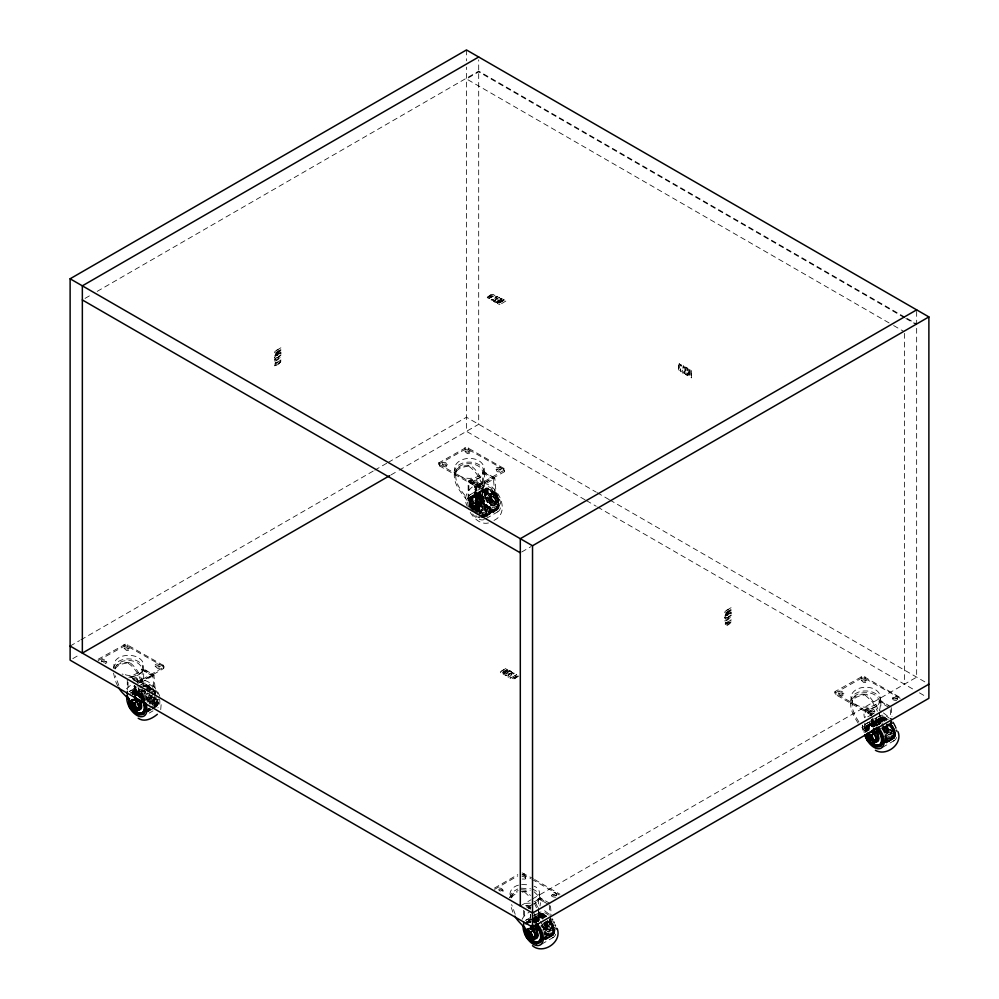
<?xml version="1.0" encoding="UTF-8"?>
<svg xmlns="http://www.w3.org/2000/svg" width="999" height="999" viewBox="0 0 999 999"><rect width="100%" height="100%" fill="white"/><g stroke="black" fill="none" stroke-linecap="round" stroke-linejoin="round"><path stroke-width="0.75" stroke-dasharray="5 3.75" d="M687.949 372.777L687.961 375.062L688.91 369.006L689.185 376.523L689.023 369.655L687.787 375.711L687.949 368.456M135.939 689.959L135.19 689.622M480.631 512.512L479.52 513.149A6.631 3.834 60 0 0 480.894 510.102L479.108 486.925L480.307 485.277L493.618 477.659L494.867 478.783L496.778 500.936A6.631 3.834 60 0 1 493.881 504.27A6.631 3.834 60 0 1 488.761 500.149C482.255 488.936 482.704 473.401 470.454 465.584L465.247 465.759A14.948 8.629 0 0 0 454.545 471.94C452.172 486.176 465.159 496.003 471.54 506.83M479.657 512.812A6.631 3.834 60 0 0 481.993 509.465L480.119 487.062L493.444 479.145L495.666 501.573A6.631 3.834 60 0 1 492.769 504.92A6.631 3.834 60 0 1 487.649 500.786L482.979 492.17L482.967 473.039L493.756 479.42M155.956 707.005L158.192 703.945L158.329 698.963M494.58 492.669C483.991 479.92 477.072 497.352 485.989 505.444C496.578 519.617 504.882 501.136 494.58 492.669L469.842 506.955L468.893 501.473L470.254 497.127M545.866 939.559L553.371 934.977L554.882 930.256M869.217 730.044L865.346 732.267L865.446 728.521L866.608 725.961M886.725 742.769L894.23 738.174L895.741 733.016M471.965 504.994L470.679 505.981M134.078 689.822L135.152 689.26L134.078 689.822L134.141 690.634L135.265 690.122L134.678 690.559M873.376 723.026C871.615 721.503 873.451 722.002 871.24 721.091L871.203 720.366C875.049 721.203 873.438 723.963 871.34 722.677L871.615 721.665L871.34 722.677M871.24 721.091L872.352 721.303L871.29 721.852M862.362 725.099L862.849 732.492M474.675 506.893L476.261 510.526M469.692 507.43A4.895 2.822 60 0 1 472.702 505.207A4.895 2.822 60 0 1 476.511 510.327L474.9 507.567L475.861 510.751L474.063 507.554L475.274 504.882M478.371 508.091L478.009 509.84L476.96 509.59L476.985 508.591M477.634 508.766L477.597 509.752M475.936 509.752L476.336 510.477L475.449 507.255L473.776 506.193L472.29 506.605L473.976 507.292L475.137 509.652C474.238 506.643 469.18 506.168 475.586 506.118C473.938 507.717 474.95 503.833 477.472 505.594M476.785 509.69L476.623 508.141M476.885 509.203L476.336 510.814M477.372 508.928L475.661 510.614M474.425 507.842L476.248 509.827A2.498 1.436 60 0 0 477.734 509.478L476.935 506.555L474.225 505.606L473.126 507.105L475.412 509.49M477.122 504.258L479.745 507.205L479.657 508.891L477.947 509.552L478.721 507.579M473.951 502.672L471.953 505.519L469.455 506.955L471.466 504.108L473.951 502.672C476.823 502.809 481.93 508.254 477.472 509.777L476.348 509.228L476.248 510.864L475.524 510.427M476.823 508.179L476.723 510.589L478.396 509.74M478.721 503.633C478.521 502.447 478.833 504.483 478.696 503.384L477.922 504.133M476.398 509.228L477.035 510.402M477.41 506.281L476.673 505.744C479.283 505.894 478.046 511.825 477.023 509.552C476.398 507.742 474.338 503.309 474.7 507.842M477.872 509.602L477.897 508.366M478.633 509.49L478.846 507.817M478.334 509.777L479.32 507.542L477.197 504.757M479.37 508.728C480.382 505.969 474.662 502.672 475.836 507.192M158.504 702.147L152.06 705.806M472.889 509.315L473.988 508.678C468.593 496.515 453.284 487.412 456.068 472.19A13.399 7.742 0 0 1 465.671 466.645L470.454 465.584M482.979 492.17L483.004 472.315C480.357 460.214 455.02 460.739 455.631 474.338M539.797 920.254L538.461 917.794L537.999 912.911M554.857 930.981L543.256 937.611M858.915 721.94C854.982 715.921 850.923 708.441 852.422 701.023A13.399 7.742 0 0 1 862.025 695.479L866.795 694.405L869.505 696.578L876.373 705.756L878.833 711.151M880.668 723.463L879.32 721.003L878.858 716.121M895.716 734.19L884.115 740.821M141.134 689.035L141.159 693.656L143.119 699.138M478.221 509.39L478.246 507.854M476.96 509.59C473.326 494.28 485.689 517.27 475.624 506.343M479.058 502.435L477.597 503.021L478.271 504.445M478.271 504.395C481.068 502.884 475.874 502.485 479.17 504.17M475.636 506.093L476.785 504.994L478.783 507.854M472.165 508.341L472.527 506.593L474.737 505.194M472.215 508.316L471.828 506.993M472.702 508.041L473.851 505.706L479.358 509.178M472.764 508.004L472.802 506.755M471.953 505.519L474.063 509.777L473.364 507.392L473.976 505.744M474.562 506.268L475.886 506.193M475.412 504.92L476.036 508.628M477.697 506.993L475.961 505.469L476.648 504.095M473.239 507.729L474.288 509.652L472.202 507.642L472.539 506.58M472.577 508.241L471.865 507.305M473.101 506.256L472.552 507.992M472.677 507.704L473.426 506.568L472.09 507.43M474.6 509.465L474.038 506.043M474.25 507.442L474.537 506.018L475.961 505.469M471.466 504.108L475.549 507.355M475.174 506.356L475.586 505.407L476.985 505.869M509.54 897.814L511.838 892.432L517.732 888.998M511.126 897.814L513.024 893.481L518.144 890.521M472.24 508.041L472.177 508.079C471.84 505.869 476.673 507.03 473.751 506.206M475.661 504.782L476.923 508.354M158.292 703.533L154.433 705.769M477.597 503.446L478.858 503.721M478.708 504.183L479.058 503.271L477.784 502.772M499.15 506.743L481.043 517.207M554.645 932.367L543.044 939.072M895.504 735.576L883.903 742.269M113.287 668.418C116.321 655.219 142.083 655.856 143.669 669.617L143.669 686.138M531.955 889.122C539.685 890.808 541.396 899.3 540.009 905.956M476.261 490.859C473.588 488.873 478.671 493.244 475.337 489.073A1.286 0.737 60 0 0 474.9 489.16C473.763 493.106 479.62 490.959 475.649 488.898A1.286 0.737 60 0 0 475.212 488.973C474.188 492.157 478.371 489.997 475.337 489.81M872.901 719.105L872.577 719.28M114.81 668.756C117.72 657.479 139.435 657.792 142.145 669.105L142.12 686.051M134.89 686.425L135.564 687.599L135.502 686.763M155.782 696.253L153.908 675.137L143.594 668.843L142.932 670.354A14.648 8.454 0 0 1 132.442 676.41L129.296 676.71M494.318 477.747L484.465 472.052L483.803 473.563A14.648 8.454 0 0 1 473.301 479.62L470.154 479.92L468.156 481.705L468.156 500.611M547.777 904.02L538.436 898.625L538.061 900.286A13.399 7.742 0 0 1 534.565 903.82M549.812 903.371L539.947 897.676L539.285 899.187A14.648 8.454 0 0 1 528.796 905.244L525.649 905.544M858.141 723.101C853.945 716.658 849.462 708.691 850.886 700.774A14.948 8.629 0 0 1 861.6 694.592L866.795 694.405M888.635 707.23L879.295 701.835L878.92 703.496A13.399 7.742 0 0 1 869.317 709.04L865.271 709.577L865.246 717.369M890.671 706.58L880.806 700.886L880.144 702.384A14.648 8.454 0 0 1 869.654 708.453C863.873 707.267 863.248 713.486 864.51 717.806M160.727 709.64L161.314 702.309M154.545 695.416L152.822 676.023L142.095 669.805L141.708 671.453A13.399 7.742 0 0 1 132.105 676.997L128.821 677.235M468.893 499.3L468.893 480.856L472.964 480.207A13.399 7.742 0 0 0 482.567 474.662L482.929 473.014M470.429 506.043L471.216 505.357M158.104 704.195L151.661 707.916M554.457 933.029L542.857 939.722M469.505 498.401L487.337 488.099M476.136 493.319C476.261 492.357 476.935 494.018 475 493.843L476.011 492.532L474.9 492.27L475.174 491.358L477.122 492.307L477.122 494.13L475.536 493.768M485.889 515.334C488.611 507.729 480.594 492.757 470.904 496.478M498.776 507.892L482.355 517.47M865.858 727.235L883.566 716.907L888.86 719.43M878.745 719.792L880.706 717.469L883.69 716.932M895.129 736.725L883.478 743.543M895.279 736.338L883.715 742.931M479.757 508.441L477.909 509.04L476.286 506.768L477.822 509.278A2.498 1.436 60 0 0 478.846 507.042A2.498 1.436 60 0 0 476.286 504.757L474.026 506.58L475.124 506.943M473.526 506.605L474.35 506.031L473.351 506.605M474.812 505.856C476.148 508.978 478.783 513.886 473.726 506.755L474.712 505.919L475.149 506.618M477.023 509.552L476.173 510.052M475.749 510.564L476.86 510.114M476.161 510.327C478.596 510.077 477.734 506.156 475.274 505.332L473.951 506.093M477.335 509.378L476.423 510.876M476.548 510.102L477.809 509.103M477.21 510.314L477.559 508.254L476.211 506.318M477.447 510.289L476.086 510.626L477.447 509.84M477.684 510.039L474.8 506.131M478.159 509.765L478.896 509.34M479.595 508.928L479.807 507.267M474.95 493.019L475.686 492.657M878.82 719.617L878.171 724.15M522.09 919.342L524.3 915.621L529.707 911.775M155.12 665.009C158.254 660.851 163.774 669.467 157.517 668.331C151.311 662.674 157.68 669.08 160.439 666.208M155.12 666.308L158.042 665.496L160.439 667.519M496.491 467.569C508.329 466.683 494.905 477.622 496.466 467.582M495.979 469.518L498.901 468.693L501.298 470.716M501.298 469.418L498.376 470.229L495.979 468.206M555.819 897.177C545.179 897.239 556.992 887.524 556.63 896.69M551.473 895.141L554.383 894.317L556.78 896.34M556.78 895.042L553.871 895.853L551.473 893.83M896.69 700.374C887.349 700.948 896.865 691.32 897.651 699.55M892.332 698.338L894.555 697.414L897.626 699.163M897.651 698.251L897.164 698.875M478.146 504.195L477.097 503.946L475.949 505.082M478.846 504.358L477.859 502.947L478.421 503.846M101.374 661.9C100.212 655.918 110.939 661.725 105.082 663.673M101.361 661.513L104.308 660.726L106.668 662.749M106.668 661.45L103.721 662.25L101.361 660.214M124.101 647.077C127.31 642.944 132.73 651.598 126.473 650.411C120.33 644.73 126.611 651.161 129.42 648.326M124.101 648.376L127.048 647.589L129.42 649.625M137.687 680.669C137.475 676.598 130.245 680.744 132.879 677.497C135.677 675.461 140.26 680.594 136.101 681.58M137.687 679.357L136.101 680.269L133.454 679.657M98.127 659.253L125.774 644.018L163.961 665.771L163.661 667.182L137.275 682.329M164.161 666.558L163.661 668.481L139.061 682.692M438.486 463.086L466.633 447.227L504.82 468.981L504.52 471.69L476.873 486.925L439.56 465.921L438.486 463.086L439.56 464.622L476.873 485.626L505.032 469.767M438.486 464.385L466.633 448.526L503.946 469.53L505.032 471.066M442.22 463.424C445.417 459.29 450.836 467.944 444.58 466.758C438.436 461.076 444.73 467.495 447.527 464.66M442.22 464.722L445.167 463.923L447.527 465.959M464.96 450.287C468.169 446.153 473.588 454.807 467.332 453.621C461.188 447.939 467.47 454.358 470.279 451.523M464.96 451.585L467.907 450.799L470.279 452.834M473.239 481.331C476.436 477.197 481.855 485.851 475.599 484.665C469.455 478.983 475.736 485.402 478.546 482.567M473.239 482.629L476.186 481.843L478.546 483.866M503.021 891.583C502.809 887.524 495.579 891.67 498.214 888.423C500.674 886.787 505.232 890.471 502.035 892.407M503.021 890.284L500.074 891.071L497.702 889.048M522.027 874.999C526.286 874.187 526.635 879.794 522.14 877.734M525.761 877.147L525.262 879.07L522.14 879.033M528.721 908.253L528.896 906.605L530.968 906.043M871.852 715.434L835.913 694.755L834.852 693.606L835.002 691.57L862.986 676.061L901.36 698.214M834.839 693.219L862.986 677.359L900.299 698.363L900.299 697.065M838.573 692.245C841.77 688.111 847.189 696.778 840.933 695.579C834.789 689.897 841.071 696.328 843.88 693.493M838.573 693.543L841.508 692.757L843.88 694.792M861.313 679.12C864.51 674.987 869.929 683.641 863.673 682.454C857.542 676.773 863.823 683.191 866.62 680.356M861.313 680.419L864.26 679.632L866.62 681.655M873.913 713.511C863.261 713.511 875.186 703.895 874.724 713.049M869.58 711.463L872.527 710.664L874.899 712.699M874.899 711.4L871.952 712.187L869.58 710.152M474.65 505.694L476.848 505.644M475.886 504.645L475.512 505.719L476.448 506.181M474.001 506.231L472.252 507.33L472.989 507.18L472.877 508.241M473.588 506.568L472.739 507.055L475.024 507.654L474.275 507.13L475.237 509.59M134.94 685.726L134.79 685.689A1.286 0.737 60 0 0 134.353 685.776C133.092 686.912 136.239 688.748 135.077 686.862M150.949 689.61L151.286 688.96L153.534 689.972L156.019 692.532M492.157 492.157L488.174 496.153L490.172 501.298L494.168 503.608L496.153 502.472L498.151 499.625L495.267 493.743L492.157 492.157L488.174 496.153M872.564 719.755L871.603 719.292M134.728 686.45C133.017 687.724 137.45 689.522 135.989 686.713M471.316 505.519L471.953 504.982M479.22 504.083L479.245 502.522M138.449 683.204L153.459 674.537M476.323 504.458L477.809 504.57M126.548 688.723L133.354 682.941M544.155 923.064L545.654 926.935L549.662 929.232L553.296 925.898M894.155 729.108L890.521 732.442L886.513 730.132L885.014 726.273M538.636 915.309L537.499 917.794L537.375 921.627M147.315 692.944L149.313 698.101L153.309 700.411L155.307 697.564M470.829 505.444L471.466 504.807M471.241 504.882L472.365 504.008L471.64 504.807M471.59 504.383L473.176 503.296L471.79 504.62M494.168 503.608L496.166 500.774L494.168 495.616L490.172 493.306M549.662 929.232L553.646 925.249M890.521 732.442L894.505 728.458M478.721 512.087L479.945 510.127L478.721 506.231A4.895 2.822 60 0 0 473.801 503.409A4.895 2.822 60 0 0 473.801 509.065L472.889 507.242M470.117 497.315L471.091 496.328M538.498 915.496L540.459 913.973M866.458 726.148L869.555 724.35L874.15 725.599M153.309 700.411L156.019 698.388M518.356 676.148L513.836 678.958L511.326 678.87L518.281 675.524M134.778 685.988L134.465 685.876A1.286 0.737 60 0 0 134.041 685.951L135.177 688.511L135.639 686.962M498.026 509.165L483.591 517.457M553.271 935.076L545.354 939.809M553.508 934.789L545.529 939.36M872.739 720.566L872.889 718.93M872.876 720.491L872.926 718.306M894.38 737.999L886.388 742.569M530.681 916.083L530.706 914.597L530.731 916.832M477.385 510.327L478.221 509.727M476.648 504.12L476.223 506.693M471.59 507.13L477.947 504.982M472.003 506.893L472.889 506.268M473.601 505.969L474.525 505.319M497.652 509.577L482.879 518.094M867.257 725.299L881.318 717.182M893.993 738.411L886.213 743.019M475.661 489.635L476.486 490.784M528.896 907.904L530.968 907.354M134.952 690.297L135.939 691.108L135.939 689.285L133.991 688.336L134.828 689.51M135.839 691.183L136.264 689.098L133.991 688.336M475.811 493.506L476.81 494.318L476.798 492.495L474.85 491.533M873.051 723.214L873.151 721.328M475.611 492.907L474.9 492.27M278.434 364.448L280.894 361.301L274.525 364.985L274.575 365.809L277.747 364.86L280.407 361.788L275.062 365.497L277.734 364.647M143.119 685.676L144.118 685.152M472.852 503.771L471.678 504.495L472.752 503.908M493.981 520.417C510.039 512.949 499.937 489.41 487.062 484.103C474.95 479.945 460.402 493.993 467.295 506.331M867.731 716.807L875.211 712.762M472.964 507.892L473.976 508.966L473.364 506.968L474.875 506.78M85.04 298.389L91.783 294.493M97.178 291.383L478.696 71.116L905.843 317.732M70.117 646.053L79.558 640.609M80.907 639.835L373.451 470.929M374.8 470.154L386.925 463.149M388.274 462.375L466.471 417.232L596.291 492.182M72.815 658.616L79.558 654.72M390.971 474.925L397.802 470.979M399.15 470.204L478.696 424.288L478.696 59.828M98.127 660.564L125.774 645.317L163.087 666.333L164.161 667.856M115.21 668.98A13.399 7.742 0 0 1 124.813 663.436L129.583 662.374C136.701 667.707 141.159 676.011 143.169 684.565M454.22 474.95L455.656 474.125M474.537 486.625L476.81 487.4L476.598 489.373L474.537 486.625L476.81 487.4M474.575 487.35L475.761 488.461M476.186 489.16L476.923 489.185M129.67 691.258L137.4 686.788M138.699 686.051L142.557 683.816M470.529 494.468L483.416 487.025M134.041 689.06L134.74 689.697M134.141 690.634L134.403 689.635M475 493.843L475.262 492.844M130.607 692.881L139.161 687.986M140.135 687.412L144.006 685.177M470.566 496.778L485.314 488.236M130.607 693.269L138.674 688.611M470.179 497.215L486.038 488.086M131.568 693.031L138.012 689.31M143.144 686.338L146.478 684.889L143.581 686.463A11.526 6.656 60 0 1 155.482 692.894M469.842 497.727L486.588 488.049M132.567 692.844L139.011 689.123M132.318 693.456L140.06 688.985M144.418 686.463C149.263 682.754 154.046 689.422 156.331 693.306M469.318 498.888L487.862 488.174M131.106 692.632L134.54 691.72L136.001 691.995L134.216 691.907L136.089 693.443L134.64 693.306L136.588 694.255L136.526 693.306C133.441 691.296 136.95 694.018 136.426 691.633L134.465 690.671L136.001 691.995M475.112 495.654L475.399 494.93L476.86 495.204L475.112 495.654C478.658 497.452 475.212 496.053 477.285 494.83L475.337 493.881L476.86 495.204M141.808 699.25A10.589 6.119 60 0 0 132.268 694.093L139.935 689.61M145.092 686.625L147.727 685.164M469.13 499.55L488.586 488.361M133.292 694.08L141.021 689.61M145.767 686.862L148.351 685.376M468.993 500.262L489.21 488.586M135.764 693.631L134.278 692.894L136.626 694.717L135.876 695.267L134.39 694.542L134.665 693.756L136.201 695.079L134.74 694.804M477.485 497.927L476.735 498.476L475.212 497.152L477.485 497.927C478.259 500.124 474.413 498.101 477.547 498.876M134.503 694.08L141.296 690.147M146.453 687.162L149.038 685.676M468.918 501.011L489.835 488.861M136.588 694.255L136.526 693.306L142.595 699.3M475.249 497.739L477.06 498.289L475.274 498.201L476.823 499.925L475.374 499.787L477.335 500.736L477.584 499.6L476.373 498.663M141.983 690.509L134.465 694.854L135.876 695.267M147.14 687.537L149.725 686.051M468.893 501.923L490.584 489.248M475.312 498.738L475.599 498.014M476.635 496.828L475.137 496.103L477.135 497.652L477.397 496.515M134.503 695.679L143.968 690.197M145.255 689.447L150.474 686.513M468.918 502.672L491.271 489.685M475.337 499.188L477.147 499.737M135.864 695.766L144.655 690.684M145.941 689.947L151.099 686.962M468.993 503.446L491.958 490.172M475.874 502.372L475.711 499.825L477.772 502.447L475.561 502.559L475.711 499.825M137.3 695.891L145.33 691.233M146.628 690.496L151.723 687.462M469.13 504.308L492.644 490.721M477.335 500.736L477.584 499.6M138.774 696.016L146.004 691.832M147.29 691.096L152.447 688.111M469.318 505.182L493.306 491.321M149.313 690.097L151.286 688.96M476.198 501.386L477.235 501.798L476.236 501.898M476.148 501.66L475.512 501.798M140.197 696.203L146.653 692.482M147.939 691.745L153.147 688.823M481.068 499.413L493.956 491.97M139.011 696.902L141.596 695.416M469.555 506.068L482.455 498.626M475.561 502.559L477.447 502.634L477.722 501.66M139.298 697.801L147.278 693.181M140.946 697.914L154.333 690.197M470.192 507.854L495.192 493.406M477.859 503.596L478.371 502.997M489.597 497.027L490.709 496.378M477.859 503.946L479.058 503.271M142.008 698.413L149.75 693.955M151.036 693.206L154.907 690.971M470.566 508.741L495.766 494.18M478.771 504.507L479.508 504.008M494.168 495.616L496.153 494.468M142.557 699.225L150.287 694.767M471.004 509.615L496.303 494.992M142.12 688.96L146.803 697.577L147.902 696.94A6.631 3.834 60 0 0 153.022 701.073A6.631 3.834 60 0 0 155.906 697.727M487.662 500.786L488.761 500.149M143.057 700.062L150.799 695.591M152.085 694.854L155.956 692.619A4.895 2.822 60 0 0 151.086 689.722M471.466 510.477L496.815 495.829M143.531 700.923L152.56 695.716M471.978 511.301L497.29 496.678M149.313 698.101L151.286 696.952L155.295 699.263M490.172 501.298L492.157 500.162L496.153 502.472M146.541 700.311L152.984 696.59A2.498 1.436 60 0 1 151.049 697.252A2.498 1.436 60 0 1 149.413 694.405M473.813 511.376L497.777 497.702M476.061 510.477L476.648 510.139L475.262 508.928L477.684 509.702L476.635 506.73M477.385 508.566L478.746 509.19M151.386 698.039L152.497 697.402M492.245 501.248L493.356 500.611M146.928 701.198L154.658 696.728M474.388 512.15L498.101 498.439M147.265 702.085L154.995 697.614M474.987 512.887L498.439 499.338M480.894 510.102L482.005 509.465M495.666 501.573L496.778 500.936M148.839 702.235L156.581 697.764M475.611 513.586L498.726 500.224M149.076 703.121L155.532 699.4M480.132 512L498.963 501.111M153.434 701.41L154.533 700.774M494.293 504.62L495.404 503.983M149.263 703.995L157.005 699.537M476.935 514.835L499.163 502.072M150.687 704.12L158.429 699.65M478.896 514.635L499.288 502.859M152.06 704.208L158.504 700.486M482.167 513.636L499.375 503.696M152.085 705.019L158.541 701.298M478.983 516.296L499.4 504.507M480.969 515.921L499.375 505.294M145.542 710.277L149.4 708.041M150.699 707.292L158.429 702.834M480.369 516.97L499.288 506.043M145.404 710.976L149.276 708.753M146.503 710.901L150.374 708.666M481.705 517.37L498.963 507.405M146.266 711.513L150.137 709.278M155.107 706.418L157.867 704.807M145.979 712.062L151.149 709.078M152.422 708.341L157.58 705.369M482.992 517.494L498.439 508.578M145.642 712.574L151.761 709.04M148.227 711.475L152.56 708.928M152.984 708.541L156.855 706.318M149.163 713.099L153.022 710.863M486.151 518.531L497.752 511.838M521.653 552.022L531.093 546.578M494.48 888.086L517.794 874.625M494.48 889.385L517.794 875.923M522.277 892.194L525.936 891.208L530.494 895.479M850.574 703.771L852.01 702.946M520.304 905.968L531.093 899.749M532.442 898.963L916.657 677.147L916.657 325.424M870.878 715.459L871.24 713.848L835.913 693.443L834.839 691.92M526.023 920.091L531.181 917.107M532.467 916.37L538.911 912.649M866.882 723.288L879.769 715.846M530.756 918.468L530.806 919.28M526.485 922.027L540.359 914.01M526.061 922.402L531.218 919.43M531.868 919.043L540.983 913.81M866.92 725.611L881.667 717.07M525.674 922.839L531.156 919.679M532.117 919.117L541.358 913.748M866.533 726.048L882.217 716.945M525.337 923.351L530.856 920.091M531.755 919.629L542.07 913.673L546.903 915.396M866.195 726.548L882.929 716.882M525.049 923.9L530.207 920.928M531.493 920.179L542.832 913.723M873.688 724.612L872.527 724.4L873.738 725.349L872.976 725.661L871.465 724.475L871.752 723.763L873.213 724.025L871.677 722.714L873.638 723.663L873.688 724.612L872.214 724.587M526.098 923.775L543.356 913.798M865.671 727.722L884.215 717.007M871.465 724.475L871.752 723.763M525.911 924.437L531.068 921.453M532.355 920.716L544.018 913.973M865.484 728.383L884.939 717.195M531.805 921.652L544.692 914.21M865.346 729.083L885.551 717.407M871.877 725.798C871.14 727.359 872.177 724.537 873.825 726.748M532.492 921.952L545.379 914.51M865.259 729.832L886.238 717.719M533.179 922.314L546.078 914.872M865.234 730.744L886.937 718.081M872.976 725.661L871.49 724.937L873.476 726.485L873.738 725.349M533.878 922.751L546.828 915.346M865.271 731.505L887.624 718.506M534.802 923.113L547.452 915.796M876.71 725.699L887.025 719.742M542.944 923.501L550.674 919.03M879.932 728.933L891.657 722.389M885.951 725.848L887.062 725.212M540.934 925.761L551.248 919.804M881.805 728.97L892.107 723.014M551.635 920.091L549.662 921.24L551.66 926.398M892.507 723.301L890.521 724.45L892.519 729.595M538.898 928.059L550.511 921.353M882.342 729.769L891.37 724.562M540.471 921.49L543.144 926.41L544.255 925.773A6.631 3.834 60 0 0 549.363 929.894A6.631 3.834 60 0 0 552.26 926.56L551.885 922.127M881.33 724.7L884.003 729.62L885.114 728.983A6.631 3.834 60 0 0 890.221 733.104A6.631 3.834 60 0 0 893.118 729.769L892.744 725.336M541.995 927.409L552.31 921.453M882.854 730.606L891.87 725.399A10.589 6.119 60 0 1 892.744 727.197M543.743 927.522L551.485 923.051M883.316 731.468L892.344 726.261M545.654 926.935L547.639 925.786L551.635 928.096M886.513 730.132L888.498 728.995L892.507 731.293M542.894 929.132L551.91 923.925M883.753 732.342L892.769 727.135M547.739 926.872L548.851 926.235M888.598 730.082L889.709 729.432M542.732 930.256L549.1 926.585M884.864 732.729L889.959 729.782M543.269 930.019L553.583 924.063M884.127 733.229L893.156 728.021M544.905 930.169L552.634 925.698M885.763 733.378L893.493 728.908M543.144 926.41A6.631 3.834 60 0 0 548.264 930.544A6.631 3.834 60 0 0 551.148 927.197L552.26 926.56M884.003 729.62A6.631 3.834 60 0 0 889.122 733.741A6.631 3.834 60 0 0 892.007 730.406L893.118 729.769M543.906 931.805L552.922 926.597M884.764 735.014L895.079 729.058M541.558 934.177L553.171 927.484M882.417 737.387L895.316 729.944L895.129 729.233M549.775 930.244L550.886 929.607M890.646 733.453L891.745 732.804M544.33 933.578L554.645 927.621M885.189 736.775L895.504 730.818M541.883 935.926L554.782 928.483M882.741 739.123L895.641 731.68M544.542 935.276L554.857 929.32M885.401 738.486L895.716 732.529M545.866 935.339L554.882 930.131M882.854 740.783L895.753 733.341M543.181 938.361L554.782 931.667M884.04 741.57L895.641 734.864M542.619 940.334L554.22 933.64M546.191 938.66L553.933 934.202M887.05 741.87L894.792 737.399M541.645 944.155L553.246 937.462M882.504 747.364L894.105 740.659M534.103 901.797C541.508 899.412 541.508 888.611 534.103 886.225M471.715 506.968L474.463 507.017M885.564 737.512L889.659 739.51L893.168 739.048M552.31 935.838L548.801 936.3L544.705 934.302M873.201 720.316L871.59 720.042M471.99 504.095L472.964 503.608M897.139 698.888L894.043 698.863L892.332 697.04M136.351 681.405C146.853 676.073 156.893 687.811 159.99 696.865M143.893 685.227L145.729 684.852M540.247 914.06L542.07 913.673M527.36 921.503L530.719 921.303M488.461 522.976C479.395 525.137 471.928 516.446 468.394 509.078M872.839 719.617L872.065 719.292M472.19 507.28L473.064 507.142L471.84 506.905M472.377 507.18L472.977 506.605M473.951 505.644L475.049 505.132M518.493 885.164C513.149 886.2 507.729 892.057 510.914 897.552M477.097 503.946L474.263 505.469M475.212 504.92L476.198 504.47M479.595 509.053L478.946 509.178M477.197 510.427L475.686 510.327M475.824 509.253L477.897 509.415L476.91 508.816M530.332 903.133L521.615 903.533M871.665 722.489L872.789 722.414L872.726 721.478M521.615 884.49L530.332 884.889M136.164 690.996L135.265 690.122M521.091 888.198L530.569 888.785M521.303 889.772L530.232 890.321M520.741 891.383L525.936 891.208M474.213 507.967L475.087 509.19L474.687 507.942A2.498 1.436 60 0 1 475.174 505.407L475.349 505.394M522.027 876.298L524.687 876.922L525.761 878.458M474.238 506.193L474.612 506.93M476.136 504.507L477.26 504.72M475.174 505.057L476.298 505.269M473.264 506.156L473.901 506.243M472.789 506.431L473.663 509.14M129.583 662.374L124.388 662.562A14.948 8.629 0 0 0 115.172 666.62M472.14 506.805L473.676 507.217M125.275 674.7C134.828 678.508 150.999 666.483 139.323 658.304C131.319 652.422 111.114 655.157 114.248 668.081M146.229 684.864L147.103 685.002M475.749 509.403L474.587 506.693L477.572 509.515M477.097 509.79L475.886 509.215M522.127 872.851L533.279 878.745M522.127 874.15L530.656 878.546M476.186 495.566L477.347 495.791M135.315 692.369L136.488 692.582M475.274 498.201L476.735 498.476M871.428 723.938L872.889 724.213L871.365 722.901L873.313 723.85L873.376 724.799M872.901 720.391L871.665 719.38M134.216 692.444L136.551 693.331M476.373 509.852L474.8 507.13M122.153 674.038L123.152 674.313M872.527 714.347L871.24 713.848M152.76 675.961L139.56 683.441L131.506 678.783M479.62 517.907L477.697 517.045M475.836 505.969L474.825 505.756L475.674 505.369A2.498 1.436 60 0 1 477.884 509.065M474.8 506.143L475.212 506.893M475.487 505.207L476.535 505.569M473.176 506.543L474.15 506.943M472.677 507.355L474.762 509.215M476.173 504.82L478.471 507.067M475.212 505.369L476.885 506.418M475.761 509.852L476.411 509.478L475.387 507.292M530.407 908.778L529.295 908.128M469.018 466.408C477.26 472.115 482.455 481.918 483.004 491.883M865.371 695.242L872.414 701.935L877.472 711.238M128.159 663.199C135.227 667.981 139.748 675.873 141.646 684.078M524.512 892.032L530.731 897.789M883.416 712.924L891.47 719.055M476.098 487.749L475.774 487.937M476.373 492.644L476.061 492.832M476.535 495.379L475.012 494.068L476.96 495.017L477.023 495.966M477.135 497.652L475.462 495.916L477.447 497.465M475.212 497.152L477.16 498.101L477.222 499.063M477.647 500.549L475.661 499.013M873.476 721.141L871.515 720.179L871.565 720.916M873.476 726.485L871.815 724.75L873.8 726.298M871.553 725.986L873.513 726.935M135.677 692.182L134.153 690.858L136.101 691.808L136.164 692.769M134.353 693.943L136.301 694.904L136.364 695.853M907.192 318.506L916.657 323.976M904.495 317.719L478.696 71.878L466.471 78.933L892.269 324.775M905.843 318.494L916.657 324.737M893.618 325.549L903.084 331.019M679.682 364.248C677.697 363.948 678.146 369.48 679.682 370.467M684.64 370.929L685.289 371.303L684.977 367.257L684.39 373.751L684.839 366.658L685.714 374.525L684.59 371.441M505.819 301.061L499.625 304.832L498.451 304.158L499.95 304.445M500.936 298.813L499.912 298.226L501.61 298.626L495.242 302.31L494.018 301.598L495.566 301.91M498.713 300.1L497.44 299.937L498.214 300.387M597.24 492.732L609.378 499.737M609.815 499.987L928.883 684.203M585.102 499.837L466.471 431.343L466.471 67.07M586.45 500.611L596.241 506.256M597.589 507.042L914.048 689.747M919.442 692.856L926.185 696.753M484.028 472.502L494.867 478.783M880.381 701.323L888.261 705.881M470.816 479.795L480.307 485.277M867.157 708.628L874.275 712.737M469.68 480.444L480.419 486.65M866.033 709.278L874.088 713.923M468.893 480.856L480.094 487.312M865.246 709.677L872.714 713.985M468.156 481.705L478.983 487.949M864.51 710.539L871.727 714.697M534.577 879.507L559.939 894.217M531.967 879.295L559.44 895.154M143.169 669.293L154.008 675.586M539.51 898.126L546.091 901.922M152.897 676.223L142.108 669.829M538.386 898.775L545.204 902.721M129.957 676.585L139.448 682.067M526.298 905.419L531.043 908.166M530.544 909.165L525.174 906.068L528.459 905.831A13.399 7.742 0 0 0 531.743 905.057M891.62 722.577L890.746 722.002A4.895 2.822 60 0 1 891.645 722.652M550.761 919.367L549.887 918.793A4.895 2.822 60 0 1 550.786 919.455M544.617 910.726L548.701 913.835M476.96 505.319L478.259 506.493M475.037 506.431L476.136 507.017M477.672 504.483L478.796 505.319M477.01 516.62L475.774 515.696M534.19 891.845L537.862 895.479L538.461 897.714L538.498 909.977M477.51 508.541C473.289 502.41 480.631 509.54 476.948 508.379M476.848 508.666L475.412 506.468M871.777 724.3L873.426 725.536M475.437 495.467L477.072 496.703M475.636 498.551L477.272 499.787M475.749 508.803L476.535 509.84M134.578 692.257L136.214 693.493M862.224 725.724L865.246 728.134L866.707 730.806M861.837 727.309L865.858 731.93M475.387 500.012L477.397 501.848M474.475 507.317L475.811 509.565M475.974 506.456L477.347 508.678M475.487 506.73L476.723 508.141M474.288 507.917L473.376 506.431L473.301 507.992M475.824 506.231L477.035 507.892M475.349 506.505L476.873 508.953M473.938 506.63L474.488 507.804M473.439 507.604L474.887 509.665M473.538 508.354L472.714 506.955M132.942 679.295L132.38 678.121M476.373 508.941L475.274 506.855M890.933 721.503L891.533 722.24M477.347 506.318L477.997 507.342M476.173 508.553L475.661 507.992M474.475 507.967L475.187 508.966M473.913 507.342L474.712 509.24M475.549 508.753L474.875 507.579L475.661 508.853L475.162 508.279M478.733 505.357L479.52 506.63M477.822 508.404L476.098 506.081L477.322 507.892M473.476 507.892L474.55 509.328M880.806 700.886L880.881 709.153M484.465 472.052L484.527 492.345M143.906 700.486L143.506 699.824M477.46 511.575L475.462 506.418M886.5 723.838L888.498 728.995M490.159 495.005L492.157 500.162M882.292 723.776L885.114 728.983M144.368 690.446L147.902 696.94M475.237 508.229L475.586 508.891M477.26 507.067L477.609 507.729M474.45 508.691L474.8 509.353M474.026 507.017L474.737 509.39M528.933 907.741L528.721 906.955M535.514 902.547L537.974 907.941M534.415 903.196L536.613 908.029M515.209 914.285L511.613 904.557M512.874 912.224L510.089 904.083M118.856 685.451L115.26 675.736M117.745 686.088L115.297 680.694L113.486 672.914M546.366 921.902L547.639 925.786M478.209 508.179L477.972 507.492L478.396 508.766M473.988 508.254L473.663 506.793M474.438 508.691L474.063 507.554M475 508.366L474.762 506.593M479.582 506.593L479.745 507.305M475.274 509.078L475.437 509.79M879.22 712.512L880.881 721.178L880.881 710.664M538.361 909.302L540.009 917.969L540.009 911.962M474.637 507.217L474.875 507.742M474.4 508.016L474.275 506.868M473.326 507.679L473.439 508.566M150.949 695.466L151.286 696.952M880.906 701.023C878.296 686.95 849.824 687.624 850.399 703.059M484.565 472.19C481.943 458.116 453.471 458.791 454.058 474.225M475.974 509.465L475.999 510.139M891.22 707.617L891.982 716.47M890.234 709.727L892.02 730.406M876.573 717.619L877.209 724.999M875.461 718.256L876.098 725.649M550.486 905.893L551.248 914.747M549.25 905.044L550.387 918.343M550.511 919.817L551.148 927.197M535.714 914.422L536.475 923.276M534.477 913.573L535.239 922.439M139.735 690.022L140.372 697.402M138.374 687.699L139.136 696.565M474.15 506.518L474.125 507.205M476.486 487.587L476.598 489.373M474.9 487.175L474.887 485.014M475.174 491.358L475.212 492.082M136.626 694.717L136.688 695.666M134.303 688.149L134.353 688.873M916.657 311.413L916.657 323.863M904.432 333.354L904.432 684.203M879.32 710.789C882.891 700.449 875.923 692.007 865.559 692.732C859.565 692.444 850.773 695.779 851.985 703.171M879.32 712.25L879.32 721.003M865.246 723.513L865.246 728.134M864.972 676.673L864.972 677.971M864.51 723.626L864.51 729.445M861.238 676.335L861.238 677.634M835.913 693.443L835.913 694.755M835.339 691.296L835.339 692.594M538.498 911.488L538.461 917.794M524.388 911.088L524.388 918.78M524.113 873.463L524.113 874.762M523.651 910.239L523.651 918.968M504.52 470.392L504.52 471.69M503.946 468.231L503.946 469.53M478.621 485.352L478.621 486.65M468.631 447.839L468.631 449.138M466.471 49.95L466.471 60.839M464.897 447.502L464.897 448.813M439.56 464.622L439.56 465.921M438.986 462.462L438.986 463.761M276.636 357.442L274.525 359.965L280.894 355.282L274.525 358.216M163.661 667.182L163.661 668.481M163.087 665.022L163.087 666.333M137.762 682.142L137.762 683.441M128.034 682.255L128.034 689.947M127.76 644.63L127.76 645.928M127.298 679.957L127.298 690.134M124.026 644.305L124.026 645.604M476.473 508.404A2.498 1.436 60 0 1 475.936 504.907M479.483 517.082A11.526 6.656 60 0 1 478.971 516.895M470.442 506.955A11.526 6.656 60 0 1 477.947 497.614A11.526 6.656 60 0 1 484.715 515.709M471.029 506.943A10.589 6.119 60 0 1 473.489 497.29A10.589 6.119 60 0 1 483.316 504.395A10.589 6.119 60 0 1 483.316 515.834M470.816 506.73A11.526 6.656 60 0 1 473.226 496.291A11.526 6.656 60 0 1 483.716 503.109A11.526 6.656 60 0 1 484.827 515.821M471.416 506.73A10.589 6.119 60 0 1 474.001 497.04A10.589 6.119 60 0 1 483.903 504.557A10.589 6.119 60 0 1 483.379 515.821M474.725 509.577A6.856 3.959 60 0 1 474.413 500.861A6.856 3.959 60 0 1 481.755 506.168A6.856 3.959 60 0 1 479.62 513.111M478.696 506.231A4.895 2.822 60 0 1 478.696 511.888M484.278 519.567A14.323 8.267 60 0 1 471.74 512.899M468.668 506.98A14.323 8.267 60 0 1 477.297 494.955A14.323 8.267 60 0 1 487.062 516.745M154.795 698.363A6.631 3.834 60 0 1 151.91 701.71A6.631 3.834 60 0 1 146.791 697.589M151.536 695.654A2.498 1.436 60 0 1 151.161 698.151A2.498 1.436 60 0 1 148.789 696.603A2.498 1.436 60 0 1 148.739 693.818M155.994 698.201A4.895 2.822 60 0 1 151.086 695.379M153.272 697.002A2.885 1.661 60 0 1 151.036 697.427A2.885 1.661 60 0 1 149.276 694.08M157.78 699.387A11.526 6.656 60 0 1 154.72 706.543M141.608 690.659A11.526 6.656 60 0 0 144.73 700.774A10.589 6.119 60 0 1 142.033 690.346M143.956 700.399A11.526 6.656 60 0 1 143.581 699.775M143.232 699.138A11.526 6.656 60 0 1 141.296 690.334M143.581 686.463A11.526 6.656 60 0 1 154.333 691.882A10.589 6.119 60 0 0 144.768 686.875M154.733 692.494A11.526 6.656 60 0 1 155.107 693.106M157.392 699.612A11.526 6.656 60 0 1 154.733 706.618M145.529 686.8A10.589 6.119 60 0 1 146.803 686.837M147.253 686.937A10.589 6.119 60 0 1 153.546 691.72M156.743 699.362A10.589 6.119 60 0 1 154.633 705.619A10.589 6.119 60 0 0 157.118 699.138M145.142 700.411A10.589 6.119 60 0 1 142.333 690.596M154.683 692.594A10.589 6.119 60 0 1 155.02 693.156M132.255 693.231A11.526 6.656 60 0 1 141.833 699.113M132.243 694.18A10.589 6.119 60 0 1 137.537 695.454M138.461 696.166A10.589 6.119 60 0 1 139.373 696.99M139.81 697.439A10.589 6.119 60 0 1 140.235 697.914M141.046 698.938A10.589 6.119 60 0 1 141.421 699.475M132.23 693.119A11.526 6.656 60 0 1 142.607 699.487M154.283 696.952A6.856 3.959 60 0 1 149.725 701.822A6.856 3.959 60 0 1 145.167 691.695M142.033 699.375A14.323 8.267 60 0 1 139.623 689.472M141.084 685.127A14.323 8.267 60 0 1 157.917 694.068M159.578 699.175A14.323 8.267 60 0 1 157.929 707.829M129.133 691.62A14.323 8.267 60 0 1 144.53 700.511M511.563 897.814A13.399 7.742 0 0 1 517.869 893.044M510.027 897.564A14.948 8.629 0 0 1 517.07 892.244M545.854 922.502A2.498 1.436 60 0 1 548.176 925.648A2.498 1.436 60 0 1 546.066 926.56A2.498 1.436 60 0 1 544.83 922.939M546.54 921.902A4.895 2.822 60 0 0 549.887 926.797A4.895 2.822 60 0 0 553.234 925.761A11.526 6.656 60 0 0 552.435 923.875M547.127 921.503A2.885 1.661 60 0 1 549.662 924.837A2.885 1.661 60 0 1 547.839 926.535A2.885 1.661 60 0 1 545.616 922.914M545.691 922.339A2.885 1.661 60 0 1 546.216 921.59M554.033 927.584A11.526 6.656 60 0 1 544.305 933.216M538.024 921.877A11.526 6.656 60 0 1 546.84 916.12M550.224 919.342A11.526 6.656 60 0 1 550.649 919.904M553.646 927.809A11.526 6.656 60 0 1 544.418 933.84M537.574 921.478A11.526 6.656 60 0 1 546.965 916.707M549.388 919.018A11.526 6.656 60 0 1 550.686 920.716M551.073 921.328A11.526 6.656 60 0 1 551.798 922.577M549.5 920.029A10.589 6.119 60 0 1 552.734 932.267A10.589 6.119 60 0 1 544.517 933.141M538.236 921.79A10.589 6.119 60 0 1 545.454 916.495M553.471 927.959A10.589 6.119 60 0 1 544.443 932.554M538.623 921.565A10.589 6.119 60 0 1 546.303 916.545M549.475 919.305A10.589 6.119 60 0 1 550.661 920.866M551.023 921.415A10.589 6.119 60 0 1 551.997 923.163M552.522 924.362A10.589 6.119 60 0 1 553.121 926.185M528.184 922.177A11.526 6.656 60 0 1 530.906 922.139M528.184 922.102A11.526 6.656 60 0 1 530.806 921.827M528.983 922.789A10.589 6.119 60 0 1 530.594 922.614M547.427 920.454A6.856 3.959 60 0 1 549.912 930.693A6.856 3.959 60 0 1 541.908 925.499M542.644 919.117A6.856 3.959 60 0 1 543.106 918.918M555.719 934.227A14.323 8.267 60 0 1 546.078 936.75M536.438 923.113A14.323 8.267 60 0 1 538.636 912.811A14.323 8.267 60 0 1 548.439 915.034M525.474 920.454A14.323 8.267 60 0 1 530.819 919.754M534.765 921.852A14.323 8.267 60 0 1 536.313 923.176M530.382 914.784A1.286 0.737 60 0 1 530.694 914.684M894.093 728.97A4.895 2.822 60 0 1 890.296 729.707A4.895 2.822 60 0 1 887.287 724M894.605 729.495A11.526 6.656 60 0 1 893.056 738.011A11.526 6.656 60 0 1 885.164 736.413M878.82 724.462A11.526 6.656 60 0 1 887.699 719.33M890.633 722.002A11.526 6.656 60 0 1 891.52 723.114M893.568 727.734A11.526 6.656 60 0 1 893.293 737.662A11.526 6.656 60 0 1 885.276 737.037M878.408 724.075A11.526 6.656 60 0 1 886.8 719.218M890.246 722.227A11.526 6.656 60 0 1 891.545 723.925M892.656 725.786A11.526 6.656 60 0 1 892.994 726.423M892.994 727.796A10.589 6.119 60 0 1 892.744 736.912A10.589 6.119 60 0 1 885.389 736.35M879.07 724.437A10.589 6.119 60 0 1 886.787 719.967M890.359 723.239A10.589 6.119 60 0 1 891.508 724.849M893.606 728.184A10.589 6.119 60 0 1 892.856 736.975A10.589 6.119 60 0 1 885.301 735.751M879.457 724.213A10.589 6.119 60 0 1 886.7 719.48M890.334 722.514A10.589 6.119 60 0 1 891.52 724.075M892.557 725.774A10.589 6.119 60 0 1 892.856 726.373M865.933 731.905A11.526 6.656 60 0 1 874.3 726.435M866.558 731.655A10.589 6.119 60 0 1 873.338 726.685M866.32 731.68A11.526 6.656 60 0 1 874.175 725.923M866.97 730.356A10.589 6.119 60 0 1 874.187 726.698M888.86 724.225A6.856 3.959 60 0 1 890.371 734.19A6.856 3.959 60 0 1 882.492 727.909M882.766 723.001A6.856 3.959 60 0 1 882.929 722.801M896.578 737.437A14.323 8.267 60 0 1 886.937 739.959M886.15 739.46A14.323 8.267 60 0 1 885.351 738.898M877.085 725.311A14.323 8.267 60 0 1 889.297 718.244M864.197 732.754A14.323 8.267 60 0 1 876.41 725.686M678.371 365.759L678.658 369.63L679.857 371.141L679.283 363.449L678.371 365.759M511.5 674.625C509.178 678.933 505.057 676.61 510.789 675.699C512.687 671.44 517.132 673.226 511.5 674.625M680.531 369.205L681.106 371.903L680.356 369.942L680.794 364.36L681.455 366.096L680.781 364.935L680.531 369.205M495.704 296.79L497.415 296.74L491.071 300.012L493.444 299.588L491.545 299.638L497.927 296.503L495.704 296.79M682.617 370.13C683.328 382.292 684.24 355.594 682.617 370.13M454.533 467.707C455.619 481.481 481.218 481.893 484.328 469.068C483.241 455.294 457.642 454.882 454.533 467.707M850.873 696.54C851.972 710.314 877.572 710.726 880.681 697.901C879.595 684.128 853.995 683.716 850.873 696.54M274.438 360.964L276.186 360.876L280.981 357.18L274.438 360.964M724.625 620.879L726.373 620.779L731.168 617.095L724.625 620.879M492.22 296.466L488.773 298.664L490.621 298.401L489.26 298.314L495.442 295.142L492.22 296.466M730.594 622.152C727.871 626.785 719.667 626.223 730.594 622.152M731.081 621.878C730.356 623.576 725.386 627.497 724.712 624.887L731.081 621.216L731.081 621.878M280.894 360.09L274.438 363.948L275.599 362.475L274.987 363.698L280.894 360.09M731.081 619.992L724.625 623.863L725.786 622.389L725.174 623.601L731.081 619.992M513.748 676.435L510.039 678.171L516.733 674.675L513.748 676.435M487.237 297.227L487.912 298.077L494.28 294.393L491.57 294.368L487.237 297.227M517.932 676.086C514.485 680.331 506.993 679.52 517.932 676.086M487.812 296.965C496.928 294.568 492.619 292.37 487.812 296.965M506.593 671.378L503.171 674.163L509.765 670.616L503.896 673.838L508.366 669.805L501.998 673.488L508.054 670.204L506.593 671.378M278.659 352.36L274.525 355.819L280.894 352.147L275.175 355.282L280.894 350.537L274.525 354.395L280.394 351.011L278.659 352.36M728.845 612.275L724.712 615.734L731.081 612.062L725.361 615.184L731.081 610.451L724.712 614.31L730.581 610.913L728.845 612.275M495.492 300.025L493.606 301.361L499.5 297.415L492.257 300.587L495.492 300.025M512.712 672.315L506.993 676.36L508.691 674.924L505.469 675.486L512.712 672.315M497.427 298.676L495.267 299.35L498.951 297.615L497.427 298.676M510.614 673.576L508.466 674.25L512.15 672.514L510.614 673.576M731.081 615.459L724.712 619.88L726.822 617.357L724.712 618.119L731.081 615.459M278.758 356.83L277.098 357.979L280.444 355.656L278.758 356.83M728.945 616.745L727.284 617.894L730.631 615.571L728.945 616.745M280.894 347.789L274.525 351.461L274.525 352.809L275.025 351.373L280.894 347.789M280.894 349.625L274.525 353.509L280.894 349.625M280.894 352.847L274.525 356.518L274.525 357.929L275.025 356.431L277.672 354.907L277.672 355.806L280.394 353.334L280.894 354.233L280.894 352.847M502.21 298.976C482.442 310.214 515.634 293.032 497.24 303.459C517.757 291.82 483.828 309.403 502.21 298.976M504.22 300.137L497.852 303.808L504.22 300.137M505.993 668.431L499.625 672.115L500.799 672.789L500.299 671.927L505.993 668.431M507.592 669.355L501.223 673.039L507.592 669.355M510.377 670.966L504.008 674.637L505.232 675.349L504.682 674.45L507.33 672.926L508.104 673.376L507.829 672.639L510.052 671.353L511.575 671.653L510.377 670.966M731.081 607.692L724.712 611.376L724.712 612.724L725.212 611.288L731.081 607.692M731.081 609.54L724.712 613.423L731.081 609.54M731.081 612.762L724.712 616.433L724.712 617.844L725.212 616.346L727.859 614.822L727.859 615.721L730.581 613.249L731.081 614.148L731.081 612.762M530.656 916.982L530.382 917.894L530.656 916.982M687.187 368.019L685.976 367.32L687.012 368.494L687.012 371.054L686.238 370.617L687.012 374.687L685.963 374.662L687.187 375.362L687.187 368.019M689.972 369.618L689.972 376.973L689.972 369.618M691.57 370.542L691.383 377.222L690.396 376.648L691.57 377.897L691.57 370.542M489.16 498.251A2.498 1.436 60 0 0 491.908 501.398A2.498 1.436 60 0 0 491.708 497.764A2.498 1.436 60 0 0 489.16 498.251M490.272 497.602A2.498 1.436 60 0 0 493.007 500.761A2.498 1.436 60 0 0 492.819 497.127A2.498 1.436 60 0 0 490.272 497.602M490.934 495.167A4.895 2.822 60 0 0 496.128 501.635A4.895 2.822 60 0 0 496.128 494.705A4.895 2.822 60 0 0 490.934 495.167M490.134 497.277A2.885 1.661 60 0 0 493.181 501.086A2.885 1.661 60 0 0 493.181 497.015A2.885 1.661 60 0 0 490.134 497.277M482.604 496.678A11.526 6.656 60 0 0 495.979 509.59A11.526 6.656 60 0 0 493.181 492.007A11.526 6.656 60 0 0 482.604 496.678M482.217 496.903A11.526 6.656 60 0 0 495.591 509.815A11.526 6.656 60 0 0 492.794 492.232A11.526 6.656 60 0 0 482.217 496.903M482.867 497.127A10.589 6.119 60 0 0 495.154 508.991A10.589 6.119 60 0 0 492.582 492.832A10.589 6.119 60 0 0 482.867 497.127M483.254 496.903A10.589 6.119 60 0 0 495.541 508.766A10.589 6.119 60 0 0 492.969 492.607A10.589 6.119 60 0 0 483.254 496.903M485.839 497.789A6.856 3.959 60 0 0 493.793 505.469A6.856 3.959 60 0 0 492.132 495.017A6.856 3.959 60 0 0 485.839 497.789M480.631 495.816A14.323 8.267 60 0 0 497.165 512.125A14.323 8.267 60 0 0 493.968 490.347A14.323 8.267 60 0 0 480.631 495.816M545.766 923.238A2.498 1.436 60 0 0 548.501 926.385A2.498 1.436 60 0 0 548.301 922.751A2.498 1.436 60 0 0 545.766 923.238M885.514 727.072A2.498 1.436 60 0 0 888.248 730.232A2.498 1.436 60 0 0 888.061 726.598A2.498 1.436 60 0 0 885.514 727.072M886.625 726.435A2.498 1.436 60 0 0 889.36 729.582A2.498 1.436 60 0 0 889.172 725.948A2.498 1.436 60 0 0 886.625 726.435M886.475 726.111A2.885 1.661 60 0 0 889.535 729.919A2.885 1.661 60 0 0 889.535 725.836A2.885 1.661 60 0 0 886.475 726.111"/><path stroke-width="1.5" d="M130.419 704.707L131.518 703.471M526.773 933.541L527.647 932.429L529.158 932.841M867.607 737.175L868.506 735.626L870.641 736.75M524.413 926.56C524.862 931.63 525.299 938.411 530.944 940.034L533.441 938.598L535.439 935.763L533.441 930.606L529.433 928.296L526.948 929.732L524.95 932.579C525.174 934.39 526.336 938.723 528.858 937.561A2.348 1.361 60 0 0 527.996 934.29A2.348 1.361 60 0 0 525.786 934.49A2.348 1.361 60 0 0 527.422 937.686L528.646 937.749M138.099 700.624C136.239 697.826 138.024 703.059 138.199 700.062L136.788 699.862M875.274 732.654L874.962 731.53L874.212 732.092L875.411 733.091L875.424 732.03L874.212 732.092M133.054 708.141L133.079 707.13M133.154 707.654L132.917 708.491M529.408 936.975L529.433 935.963M529.507 936.488L529.258 937.324M529.832 937.112L530.019 934.265L527.322 932.529M870.291 739.173L870.117 740.534M870.366 739.685L869.879 740.771L871.415 740.047M870.741 739.897L869.005 736.638M870.841 739.41L870.604 740.259M871.228 739.622L871.253 738.623M134.428 707.879C134.89 705.694 132.23 702.384 130.057 704.195M137.575 700.024L137.999 700.511L137 699.75M530.769 936.712L530.769 934.702L528.858 932.591M533.429 928.358L533.978 929.844L534.727 929.257L533.766 928.221L533.703 929.532M871.752 739.322L870.379 741.083M874.899 732.704L875.399 732.105M132.093 704.682L133.391 706.455L133.479 708.766M134.141 708.054L132.717 704.632M530.007 937.149L529.47 934.589L527.335 933.191M871.353 740.084L870.491 736.862L868.181 735.739M866.982 736.513C865.808 738.224 867.631 741.92 869.717 740.759A2.348 1.361 60 0 0 868.855 737.499A2.348 1.361 60 0 0 866.645 737.699A2.348 1.361 60 0 0 868.281 740.896L869.517 740.958M128.134 697.052L129.408 704.819M137.238 701.061L138.374 700.823L137.512 699.787M137.35 700.324L137.899 701.086L137.837 700.174L137 700.386M138.836 700.162L138.686 700.848M533.091 928.645C532.792 929.495 535.002 930.231 534.54 928.895L533.354 928.571M874.562 732.367L875.037 733.066L874.887 732.117L874.212 732.417M875.311 733.079L874.212 732.779M131.069 704.058L129.708 704.507C128.596 706.193 130.482 709.952 132.517 708.728A2.348 1.361 60 0 0 131.643 705.456A2.348 1.361 60 0 0 129.433 705.656A2.348 1.361 60 0 0 131.069 708.853L132.268 708.978M129.92 705.931L131.069 703.608M130.357 705.007L130.669 703.958L130.419 704.969M526.698 933.828L527.072 932.754M867.12 736.7C876.26 738.998 864.535 745.941 867.457 736.238M867.082 737.312L869.093 736.151M868.281 735.651L867.607 737.699M129.67 705.394C131.106 710.039 137.8 717.294 143.619 714.06M866.745 737.949L867.831 736.525M867.819 739.297L867.544 736.775M129.558 702.809L130.345 702.147M882.229 744.168L881.18 745.791M131.968 708.778L133.579 707.417L132.243 704.907M133.454 708.179L133.304 706.343M871.29 738.748L870.504 740.309L871.29 739.585M871.453 740.359L871.665 738.686M133.167 709.053L133.729 708.291M530.307 937.312L530.506 935.651M531.031 936.562L529.52 937.886M129.77 704.47L129.633 706.905L131.381 709.115M882.129 744.405C884.302 738.486 881.006 731.93 876.872 727.697M136.813 699.662L136.838 700.474M137.55 699.412L138.199 699.225M533.903 928.246L534.552 928.059M533.591 929.894L534.34 929.22M874.025 731.705L874.05 732.504M874.762 731.443L875.586 731.393M875.261 733.041L874.625 733.229M133.092 699.462L130.594 700.898L128.596 703.746L130.594 708.903L134.603 711.213L138.386 708.179L138.786 705.406L136.251 701.023L133.092 699.462L132.392 700.711A4.895 2.822 60 0 1 138.137 703.596A4.895 2.822 60 0 1 136.289 708.828M134.603 711.213L136.601 708.366L139.086 706.93M526.123 933.303L525.799 935.276M530.944 940.034L532.954 937.199L535.439 935.763M866.695 737.012L869.23 735.539L871.628 737.899M874.3 733.815L871.815 735.252L867.806 732.941L865.808 735.776L867.806 740.933L871.815 743.244L873.813 740.396L876.298 738.96L874.3 733.815L870.304 731.505M876.298 738.96L874.3 741.807L871.815 743.244M129.608 705.431L130.619 704.482M130.569 704.882L131.094 704.208M525.961 934.265C527.722 931.592 531.256 937.074 528.708 938.198M526.436 933.99L528.646 932.704L530.731 935.526M867.07 737.05L866.92 739.06M867.769 736.912L869.567 735.876M527.197 933.541L529.008 932.929M868.331 736.325L870.229 739.21M137.712 700.449L138.187 700.799M874.562 732.729L875.074 732.467M530.294 936.662L530.432 935.539M132.817 704.283L134.078 706.705L133.379 708.291M144.268 713.398L145.642 708.428L143.956 701.798M540.621 942.232C544.068 936.425 540.359 929.058 536.163 924.637M130.557 701.373L131.506 701.211M131.768 700.873C133.816 698.726 129.133 702.072 131.493 700.799M527.484 929.719L528.646 928.908L526.086 931.393M526.735 931.031L526.261 931.243M129.62 704.944C132.355 702.597 134.915 710.751 131.568 708.778M144.118 713.586L143.444 714.21M540.471 942.419L536.426 943.818M881.33 745.629C876.922 749.437 871.328 744.58 868.78 740.821M130.619 701.623L129.97 702.235L131.518 701.223M133.691 708.141L134.041 706.58M529.02 937.561L529.907 935.688M134.016 708.453L131.793 708.878M529.994 937.611L530.444 935.688L529.07 933.453M526.386 931.343L526.273 931.33A10.589 6.119 60 0 1 525.699 928.446M526.061 933.341L527.859 932.304M130.594 701.76L131.481 700.786M157.367 714.285C152.185 718.543 144.593 722.639 138.199 718.256M130.032 702.459C127.897 696.39 121.254 693.318 118.544 687.337M526.885 930.868L527.722 930.231M526.96 931.143L526.148 931.58M528.334 929.395L526.723 930.506L528.246 929.532M526.523 931.056C524.725 926.485 517.594 921.677 514.897 916.158M130.307 702.497L129.733 702.559A10.589 6.119 60 0 1 129.433 700.749M70.117 278.783L466.471 49.95L928.883 316.92L928.883 698.313L532.529 927.134L70.117 660.164L70.117 278.783L532.529 545.754L928.883 316.92M478.696 57.005L82.343 285.839L82.343 653.109L389.71 475.649M134.69 699.35L134.853 696.615L136.913 699.238L134.69 699.35L134.902 697.364M136.376 698.588L135.377 698.688L135.664 697.989M135.277 698.451L134.653 698.601M130.819 701.298L131.968 700.549M136.588 699.425L136.863 698.451M137 700.736L138.199 700.062M130.594 700.898L134.603 703.209L137.088 701.773M135.34 709.615A6.631 3.834 60 0 0 140.022 706.892L141.134 706.256L140.634 700.349M916.657 309.865L520.304 538.698L520.304 905.968M928.883 684.203L532.529 913.024L70.117 646.053M531.043 928.183L531.206 925.449L533.266 928.071L531.043 928.183L531.243 926.185M533.216 927.284L531.718 927.522L532.005 926.822M532.817 926.36L533.079 925.224M872.876 730.032L874.125 731.28L871.902 731.393L871.852 730.631M531.63 927.284L530.993 927.422M871.902 731.393L874.125 731.28M524.95 932.579L527.435 931.143M533.866 929.195L534.54 928.895M526.948 929.732L530.944 932.042L533.441 930.606M531.693 938.448A6.631 3.834 60 0 0 536.376 935.726L537.487 935.089L536.6 924.749M872.552 741.658A6.631 3.834 60 0 0 877.234 738.935L878.346 738.298L877.459 727.959M131.131 700.886L132.093 700.411M527.06 929.994L527.834 929.607M868.543 736.113L869.08 735.888M130.145 704.757L131.88 704.12M130.082 704.794L130.931 704.67M526.91 933.353L529.133 933.428M867.257 736.238L868.281 736.088M526.398 933.029L528.995 933.203M130.981 703.696L132.917 704.208L134.353 705.906M133.716 708.741L132.78 708.828M869.979 741.208L870.866 740.808M530.057 937.574L529.12 937.661M529.582 937.849L528.134 937.699M133.554 708.716L134.453 706.643M869.167 740.808L869.942 740.734M529.557 937.249L528.309 937.599M135.015 699.175L136.913 699.238M531.368 927.996L533.266 928.071M132.58 704.145L131.044 704.332L131.831 705.144M868.618 736.425L869.068 736.6M527.272 933.228L528.209 933.391M868.655 735.539L869.717 735.788M868.181 735.813L869.792 736.188M867.706 736.088L869.367 736.675M527.797 932.342L528.921 932.554M526.848 932.891L529.02 933.978M528.683 938.198L526.398 936.6M536.688 943.855L532.492 942.244L528.708 938.66M872.589 730.731L873.263 730.818M527.21 933.541L529.183 935.451M868.693 735.851L870.366 736.912L871.403 739.522M131.481 703.82L133.791 706.068M131.006 704.095L132.168 704.645M527.36 932.929L528.958 934.015M528.708 937.899L527.634 937.312M875.411 750.299C886.288 756.705 902.959 744.267 898.039 731.743M874.212 731.78L875.224 732.317M82.343 299.95L520.304 552.809M532.479 945.703C543.031 954.982 562.462 941.995 557.18 928.533M528.171 933.978L526.261 933.491L525.799 935.039M131.793 704.607L133.054 705.794M131.319 704.882L132.992 706.842M132.03 704.033L133.092 704.907M868.581 741.146L867.257 739.809M527.722 937.949L526.036 935.701M868.83 740.584L868.019 739.984M866.67 737.549L868.343 740.858M527.959 937.374L526.535 935.576M527.484 937.649L526.123 935.813M131.131 708.815L129.508 706.181M528.908 932.891L529.707 933.59M531.693 927.01L532.405 927.609M135.34 698.176L136.064 698.776M873.463 741.058L874.3 741.807M532.592 937.849L533.441 938.598M136.251 709.015L137.088 709.777M136.538 698.638L134.528 696.803L134.578 697.539M869.929 736.663L871.003 738.111M528.596 933.74L529.845 935.726M529.408 932.954L530.357 934.077M528.921 933.241L530.219 935.014M874.824 731.792L875.311 732.667M533.578 929.932L533.154 929.307M137.225 701.098L136.801 700.474M527.697 937.274L526.523 935.426L526.96 936.1M131.344 708.441L130.807 707.954L131.443 708.591M869.392 737.624L870.042 738.661M133.142 705.044L133.878 706.181M870.566 736.8L871.59 738.723M869.817 737.225L870.604 738.498M868.218 739.972L868.643 740.621M867.557 740.097L866.845 738.448M873.813 740.396L871.815 735.252M532.954 937.199L530.944 932.042M136.601 708.366L134.603 703.209M871.016 737.399L871.353 738.061M530.144 934.19L530.494 934.852M133.804 705.356L134.153 706.018M871.215 737.274L871.565 737.936M129.87 705.881L130.407 707.317M130.432 707.304L130.107 706.131M866.608 736.862L865.858 734.727M870.666 738.461L870.916 739.809M529.745 935.289L529.97 935.963M137.288 704.208L137.512 704.882M867.194 737.936L867.319 738.673M129.982 705.906L130.107 706.63M525.986 935.239L525.811 934.352M133.616 707.13L133.704 707.767M876.223 727.122L877.247 738.935M535.364 923.913L536.376 935.726M139.398 699.512L140.035 706.905M867.144 737.274L867.132 737.974M873.938 728.433L873.675 729.57L873.613 728.621M873.75 730.681L873.8 731.468M872.177 730.444L872.227 731.206M532.942 928.258L530.881 925.636L530.931 926.373M532.529 545.754L532.529 927.134M523.651 921.877L523.651 926.235M127.298 691.595L127.298 697.414M141.134 706.256A6.631 3.834 60 0 1 138.799 709.602M143.269 701.61A11.526 6.656 60 0 1 143.119 713.286A11.526 6.656 60 0 1 133.142 709.914M129.358 703.084A11.526 6.656 60 0 1 128.684 698.676M142.745 701.773A10.589 6.119 60 0 1 142.757 712.374A10.589 6.119 60 0 1 133.866 709.889M129.383 700.174A10.589 6.119 60 0 1 129.383 698.551M142.133 700.599A10.589 6.119 60 0 1 142.445 701.186M144.243 712.275A11.526 6.656 60 0 1 134.465 710.701M129.745 702.859A11.526 6.656 60 0 1 129.271 700.911M143.956 702.035A11.526 6.656 60 0 1 144.231 702.697M144.693 704.02A11.526 6.656 60 0 1 145.367 707.841M145.367 708.441A11.526 6.656 60 0 1 144.48 711.9M143.132 701.548A10.589 6.119 60 0 1 138.861 712.824M138.399 712.662A10.589 6.119 60 0 1 135.589 710.938M130.345 702.909A10.589 6.119 60 0 1 129.82 700.524M140.26 701.685A6.856 3.959 60 0 1 138.187 709.814M145.467 702.534A14.323 8.267 60 0 1 138.811 716.283A14.323 8.267 60 0 1 126.823 696.066M537.487 935.089A6.631 3.834 60 0 1 535.139 938.436M535.939 925.236A11.526 6.656 60 0 1 540.859 940.109A11.526 6.656 60 0 1 530.432 939.759M529.957 939.26A11.526 6.656 60 0 1 529.482 938.748M525.924 932.579A11.526 6.656 60 0 1 525.074 928.695M536.151 926.273A10.589 6.119 60 0 1 540.234 939.485A10.589 6.119 60 0 1 531.093 939.597M541.233 933.503A11.526 6.656 60 0 1 539.335 942.244A11.526 6.656 60 0 1 530.819 939.535M536.8 925.499A11.526 6.656 60 0 1 538.149 927.134M538.561 927.721A11.526 6.656 60 0 1 540.009 930.219M540.309 930.868A11.526 6.656 60 0 1 541.046 932.854M536.101 925.598A10.589 6.119 60 0 1 540.696 939.048A10.589 6.119 60 0 1 531.48 939.372M537.012 931.268A6.856 3.959 60 0 1 534.24 938.561M530.007 928.808A4.895 2.822 60 0 1 534.94 933.59A4.895 2.822 60 0 1 532.629 937.661M552.022 919.018A14.323 8.267 60 0 1 552.659 919.954M553.783 921.89A14.323 8.267 60 0 1 554.27 922.901M555.107 924.949A14.323 8.267 60 0 1 555.432 925.973M555.931 927.996A14.323 8.267 60 0 1 556.081 928.995M537.062 923.925A14.323 8.267 60 0 1 542.894 941.42A14.323 8.267 60 0 1 531.343 942.931A14.323 8.267 60 0 1 523.089 925.748M878.346 738.298A6.631 3.834 60 0 1 875.998 741.633M876.797 728.433A11.526 6.656 60 0 1 881.717 743.306A11.526 6.656 60 0 1 871.29 742.969M870.816 742.469A11.526 6.656 60 0 1 870.354 741.957M866.57 735.127A11.526 6.656 60 0 1 866.383 734.465M876.585 729.02A10.589 6.119 60 0 1 881.168 742.482A10.589 6.119 60 0 1 871.965 742.806M881.905 736.051A11.526 6.656 60 0 1 880.369 745.341A11.526 6.656 60 0 1 871.677 742.744M877.659 728.708A11.526 6.656 60 0 1 879.42 730.918M879.819 731.53A11.526 6.656 60 0 1 880.544 732.779M881.168 734.078A11.526 6.656 60 0 1 881.692 735.389M876.96 728.808A10.589 6.119 60 0 1 881.555 742.257A10.589 6.119 60 0 1 872.339 742.582M877.684 734.09A6.856 3.959 60 0 1 875.099 741.77M870.866 732.017A4.895 2.822 60 0 1 875.798 736.8A4.895 2.822 60 0 1 873.501 740.858M892.894 722.227A14.323 8.267 60 0 1 894.093 724.113M894.642 725.099A14.323 8.267 60 0 1 895.129 726.111M895.579 727.122A14.323 8.267 60 0 1 895.966 728.146M896.578 730.194A14.323 8.267 60 0 1 896.79 731.206M877.921 727.122A14.323 8.267 60 0 1 881.218 748.101A14.323 8.267 60 0 1 864.684 734.777M128.834 704.233A4.895 2.822 60 0 0 134.028 710.689A4.895 2.822 60 0 0 134.028 703.771A4.895 2.822 60 0 0 128.834 704.233M525.187 933.054A4.895 2.822 60 0 0 530.382 939.522A4.895 2.822 60 0 0 530.382 932.591A4.895 2.822 60 0 0 525.187 933.054M866.046 736.263A4.895 2.822 60 0 0 871.24 742.732A4.895 2.822 60 0 0 871.24 735.801A4.895 2.822 60 0 0 866.046 736.263"/></g></svg>
